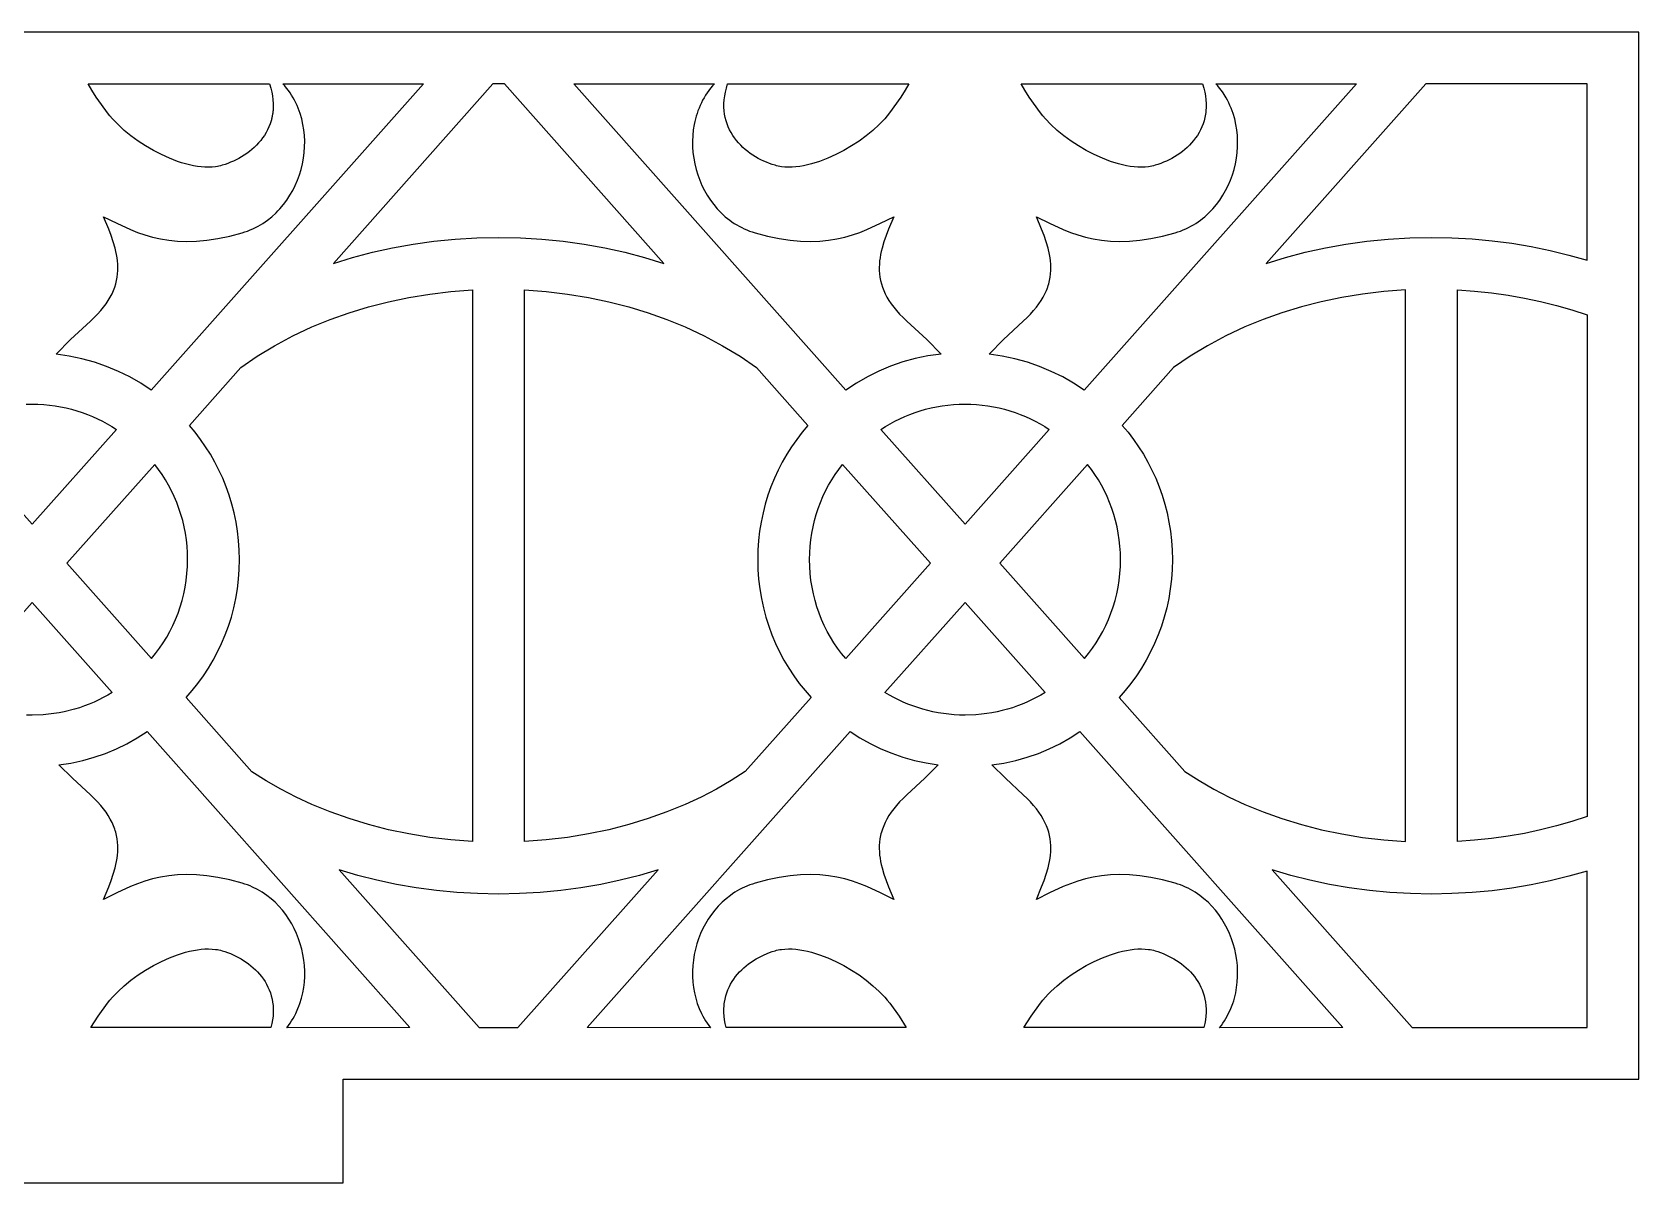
# Model space of a CAD drawing. Extents: x -831 to 1547, y -1426 to -385.
# Drawn here: x -453.31 to -406.81, y -549.92 to -516.62 of the extents above; entities that cross this region are included whole.
import ezdxf

# ---------------------------------------------------------------- set-up
doc = ezdxf.new("R2010")
doc.units = 0
doc.layers.add('CUT', color=18, linetype='CONTINUOUS')

msp = doc.modelspace()

# ---------------------------------------------------------------- linework, layer by layer
at = {"layer": 'CUT'}
for points in [[(-406.807, -516.625), (-499.807, -516.625), (-499.807, -546.924), (-462.307, -546.924), (-462.307, -549.924), (-444.307, -549.924), (-444.307, -546.924), (-406.807, -546.924)], [(-449.858, -526.988), (-450.163, -526.787), (-450.48, -526.604), (-450.81, -526.441), (-451.15, -526.298), (-451.502, -526.176), (-451.863, -526.076), (-452.232, -525.999), (-452.61, -525.944), (-452.195, -525.521), (-451.62, -524.986), (-451.512, -524.885), (-451.413, -524.784), (-451.322, -524.684), (-451.241, -524.585), (-451.167, -524.486), (-451.102, -524.388), (-451.044, -524.291), (-450.994, -524.194), (-450.951, -524.097), (-450.914, -524.001), (-450.885, -523.905), (-450.861, -523.81), (-450.844, -523.715), (-450.832, -523.621), (-450.825, -523.527), (-450.823, -523.433), (-450.826, -523.34), (-450.834, -523.247), (-450.846, -523.154), (-450.861, -523.062), (-450.881, -522.969), (-450.903, -522.877), (-450.956, -522.694), (-451.019, -522.511), (-451.089, -522.329), (-451.241, -521.965), (-450.858, -522.157), (-450.463, -522.337), (-450.258, -522.418), (-450.045, -522.491), (-449.825, -522.554), (-449.594, -522.606), (-449.353, -522.646), (-449.099, -522.671), (-448.83, -522.681), (-448.547, -522.673), (-448.246, -522.645), (-447.928, -522.598), (-447.589, -522.527), (-447.23, -522.433), (-447.149, -522.408), (-447.07, -522.381), (-446.992, -522.35), (-446.916, -522.317), (-446.841, -522.281), (-446.769, -522.243), (-446.698, -522.203), (-446.628, -522.159), (-446.56, -522.114), (-446.494, -522.067), (-446.368, -521.965), (-446.248, -521.855), (-446.191, -521.797), (-446.136, -521.738), (-446.031, -521.614), (-445.934, -521.483), (-445.845, -521.346), (-445.764, -521.205), (-445.691, -521.058), (-445.626, -520.907), (-445.569, -520.753), (-445.521, -520.595), (-445.483, -520.435), (-445.452, -520.274), (-445.431, -520.11), (-445.419, -519.946), (-445.417, -519.782), (-445.423, -519.618), (-445.44, -519.454), (-445.467, -519.293), (-445.503, -519.133), (-445.55, -518.976), (-445.606, -518.821), (-445.639, -518.746), (-445.674, -518.671), (-445.711, -518.597), (-445.752, -518.525), (-445.795, -518.453), (-445.841, -518.383), (-445.889, -518.314), (-445.94, -518.247), (-445.994, -518.181), (-446.051, -518.117), (-441.979, -518.125)], [(-451.68, -518.125), (-446.434, -518.124), (-446.398, -518.243), (-446.37, -518.359), (-446.349, -518.472), (-446.336, -518.583), (-446.329, -518.691), (-446.328, -518.796), (-446.331, -518.847), (-446.331, -518.849), (-446.331, -518.851), (-446.331, -518.852), (-446.331, -518.854), (-446.331, -518.855), (-446.332, -518.857), (-446.332, -518.859), (-446.332, -518.86), (-446.332, -518.862), (-446.332, -518.863), (-446.332, -518.865), (-446.332, -518.867), (-446.332, -518.868), (-446.332, -518.87), (-446.333, -518.871), (-446.333, -518.873), (-446.333, -518.874), (-446.333, -518.876), (-446.333, -518.878), (-446.333, -518.879), (-446.333, -518.881), (-446.333, -518.882), (-446.334, -518.884), (-446.334, -518.886), (-446.334, -518.887), (-446.334, -518.889), (-446.334, -518.89), (-446.334, -518.892), (-446.334, -518.893), (-446.335, -518.895), (-446.335, -518.897), (-446.335, -518.898), (-446.335, -518.904), (-446.336, -518.906), (-446.336, -518.908), (-446.336, -518.909), (-446.336, -518.911), (-446.336, -518.912), (-446.336, -518.914), (-446.337, -518.915), (-446.337, -518.917), (-446.337, -518.919), (-446.337, -518.92), (-446.337, -518.922), (-446.337, -518.923), (-446.34, -518.948), (-446.34, -518.95), (-446.341, -518.951), (-446.341, -518.953), (-446.341, -518.954), (-446.341, -518.956), (-446.341, -518.958), (-446.342, -518.959), (-446.342, -518.961), (-446.342, -518.962), (-446.342, -518.964), (-446.343, -518.965), (-446.343, -518.967), (-446.343, -518.968), (-446.343, -518.97), (-446.343, -518.971), (-446.344, -518.973), (-446.347, -518.998), (-446.355, -519.046), (-446.36, -519.07), (-446.365, -519.094), (-446.371, -519.118), (-446.372, -519.124), (-446.373, -519.125), (-446.373, -519.127), (-446.373, -519.128), (-446.374, -519.129), (-446.374, -519.131), (-446.374, -519.132), (-446.375, -519.134), (-446.375, -519.135), (-446.375, -519.137), (-446.376, -519.138), (-446.376, -519.14), (-446.377, -519.141), (-446.383, -519.164), (-446.389, -519.188), (-446.418, -519.278), (-446.453, -519.366), (-446.491, -519.451), (-446.535, -519.533), (-446.583, -519.612), (-446.635, -519.687), (-446.691, -519.76), (-446.75, -519.83), (-446.813, -519.897), (-446.878, -519.961), (-446.947, -520.021), (-447.017, -520.079), (-447.09, -520.133), (-447.165, -520.184), (-447.242, -520.232), (-447.32, -520.277), (-447.4, -520.319), (-447.48, -520.357), (-447.561, -520.392), (-447.642, -520.424), (-447.724, -520.453), (-447.805, -520.478), (-447.852, -520.49), (-447.898, -520.501), (-447.946, -520.51), (-447.995, -520.518), (-448.095, -520.528), (-448.198, -520.532), (-448.304, -520.53), (-448.412, -520.522), (-448.523, -520.508), (-448.635, -520.49), (-448.749, -520.466), (-448.864, -520.437), (-448.98, -520.403), (-449.098, -520.365), (-449.332, -520.275), (-449.566, -520.17), (-449.797, -520.051), (-450.022, -519.919), (-450.239, -519.777), (-450.446, -519.626), (-450.641, -519.467), (-450.82, -519.302), (-450.982, -519.133), (-451.056, -519.047), (-451.124, -518.961), (-451.3, -518.723), (-451.45, -518.506), (-451.576, -518.307)], [(-435.023, -523.316), (-439.64, -518.125), (-439.972, -518.125), (-444.589, -523.316), (-444.032, -523.144), (-443.46, -522.994), (-442.877, -522.865), (-442.282, -522.758), (-441.677, -522.673), (-441.062, -522.612), (-440.438, -522.575), (-439.807, -522.563), (-439.175, -522.575), (-438.552, -522.612), (-437.937, -522.673), (-437.331, -522.758), (-436.736, -522.865), (-436.152, -522.994), (-435.581, -523.145)], [(-427.002, -525.944), (-427.381, -525.996), (-427.751, -526.071), (-428.112, -526.17), (-428.463, -526.292), (-428.804, -526.436), (-429.133, -526.601), (-429.45, -526.785), (-429.754, -526.988), (-437.633, -518.125), (-433.562, -518.117), (-433.619, -518.181), (-433.672, -518.247), (-433.724, -518.314), (-433.772, -518.383), (-433.818, -518.453), (-433.861, -518.525), (-433.901, -518.597), (-433.939, -518.671), (-433.974, -518.746), (-434.006, -518.821), (-434.036, -518.898), (-434.063, -518.975), (-434.088, -519.054), (-434.11, -519.133), (-434.129, -519.212), (-434.146, -519.293), (-434.173, -519.454), (-434.189, -519.618), (-434.196, -519.782), (-434.194, -519.946), (-434.182, -520.11), (-434.161, -520.273), (-434.13, -520.435), (-434.091, -520.595), (-434.043, -520.753), (-433.987, -520.907), (-433.922, -521.058), (-433.849, -521.205), (-433.768, -521.346), (-433.678, -521.483), (-433.581, -521.614), (-433.477, -521.738), (-433.365, -521.855), (-433.245, -521.965), (-433.118, -522.067), (-433.052, -522.114), (-432.985, -522.159), (-432.915, -522.202), (-432.844, -522.243), (-432.771, -522.281), (-432.697, -522.317), (-432.621, -522.35), (-432.543, -522.381), (-432.464, -522.408), (-432.383, -522.433), (-432.023, -522.527), (-431.685, -522.598), (-431.367, -522.645), (-431.066, -522.673), (-430.782, -522.681), (-430.514, -522.671), (-430.26, -522.646), (-430.018, -522.607), (-429.788, -522.554), (-429.567, -522.491), (-429.355, -522.418), (-429.15, -522.337), (-428.755, -522.157), (-428.371, -521.965), (-428.523, -522.329), (-428.593, -522.511), (-428.656, -522.694), (-428.71, -522.877), (-428.732, -522.969), (-428.751, -523.062), (-428.767, -523.154), (-428.779, -523.247), (-428.786, -523.34), (-428.79, -523.433), (-428.788, -523.527), (-428.781, -523.621), (-428.769, -523.715), (-428.752, -523.81), (-428.728, -523.905), (-428.698, -524.001), (-428.662, -524.097), (-428.619, -524.194), (-428.569, -524.291), (-428.511, -524.388), (-428.446, -524.486), (-428.372, -524.585), (-428.291, -524.684), (-428.2, -524.784), (-428.101, -524.885), (-427.992, -524.986), (-427.417, -525.521)], [(-433.178, -518.124), (-427.932, -518.125), (-428.037, -518.307), (-428.163, -518.506), (-428.489, -518.961), (-428.557, -519.047), (-428.631, -519.133), (-428.793, -519.302), (-428.972, -519.467), (-429.167, -519.626), (-429.374, -519.777), (-429.591, -519.919), (-429.816, -520.051), (-430.047, -520.17), (-430.281, -520.275), (-430.515, -520.365), (-430.748, -520.437), (-430.864, -520.466), (-430.978, -520.49), (-431.09, -520.508), (-431.2, -520.522), (-431.309, -520.53), (-431.414, -520.532), (-431.518, -520.528), (-431.618, -520.518), (-431.666, -520.51), (-431.714, -520.501), (-431.761, -520.49), (-431.807, -520.478), (-431.889, -520.453), (-431.97, -520.424), (-432.052, -520.392), (-432.133, -520.357), (-432.213, -520.319), (-432.292, -520.277), (-432.371, -520.232), (-432.448, -520.184), (-432.522, -520.133), (-432.595, -520.079), (-432.666, -520.021), (-432.735, -519.961), (-432.8, -519.897), (-432.863, -519.83), (-432.922, -519.76), (-432.978, -519.687), (-433.03, -519.612), (-433.078, -519.533), (-433.121, -519.451), (-433.16, -519.366), (-433.195, -519.278), (-433.224, -519.188), (-433.248, -519.094), (-433.266, -518.998), (-433.278, -518.898), (-433.284, -518.796), (-433.284, -518.691), (-433.277, -518.583), (-433.263, -518.472), (-433.243, -518.359), (-433.214, -518.243)], [(-422.859, -526.988), (-423.164, -526.787), (-423.481, -526.604), (-423.811, -526.441), (-424.151, -526.298), (-424.503, -526.176), (-424.864, -526.076), (-425.233, -525.999), (-425.611, -525.944), (-425.197, -525.521), (-424.621, -524.986), (-424.513, -524.885), (-424.414, -524.784), (-424.323, -524.684), (-424.242, -524.585), (-424.168, -524.486), (-424.103, -524.388), (-424.073, -524.339), (-424.046, -524.291), (-423.995, -524.194), (-423.952, -524.097), (-423.933, -524.049), (-423.924, -524.025), (-423.916, -524.001), (-423.9, -523.953), (-423.886, -523.905), (-423.862, -523.81), (-423.845, -523.715), (-423.833, -523.621), (-423.826, -523.527), (-423.824, -523.433), (-423.827, -523.34), (-423.835, -523.247), (-423.847, -523.154), (-423.862, -523.062), (-423.904, -522.877), (-423.958, -522.694), (-424.021, -522.511), (-424.091, -522.329), (-424.243, -521.965), (-423.859, -522.157), (-423.464, -522.337), (-423.259, -522.418), (-423.047, -522.491), (-422.826, -522.554), (-422.595, -522.606), (-422.354, -522.646), (-422.1, -522.671), (-421.832, -522.681), (-421.548, -522.673), (-421.247, -522.645), (-420.929, -522.598), (-420.591, -522.527), (-420.231, -522.433), (-420.15, -522.408), (-420.071, -522.381), (-419.993, -522.35), (-419.917, -522.317), (-419.843, -522.281), (-419.77, -522.243), (-419.699, -522.203), (-419.629, -522.159), (-419.562, -522.114), (-419.496, -522.067), (-419.431, -522.017), (-419.369, -521.965), (-419.308, -521.911), (-419.249, -521.855), (-419.137, -521.738), (-419.032, -521.614), (-418.935, -521.483), (-418.846, -521.346), (-418.765, -521.205), (-418.692, -521.058), (-418.627, -520.907), (-418.571, -520.753), (-418.523, -520.595), (-418.484, -520.435), (-418.453, -520.274), (-418.432, -520.11), (-418.42, -519.946), (-418.418, -519.782), (-418.425, -519.618), (-418.441, -519.454), (-418.468, -519.293), (-418.504, -519.133), (-418.551, -518.976), (-418.607, -518.821), (-418.64, -518.746), (-418.675, -518.671), (-418.713, -518.597), (-418.753, -518.525), (-418.842, -518.383), (-418.89, -518.314), (-418.941, -518.247), (-418.995, -518.181), (-419.052, -518.117), (-414.98, -518.125)], [(-424.682, -518.125), (-419.436, -518.124), (-419.4, -518.243), (-419.371, -518.359), (-419.351, -518.472), (-419.337, -518.583), (-419.33, -518.691), (-419.329, -518.717), (-419.329, -518.744), (-419.329, -518.745), (-419.329, -518.747), (-419.329, -518.749), (-419.329, -518.75), (-419.329, -518.752), (-419.329, -518.754), (-419.329, -518.755), (-419.329, -518.757), (-419.329, -518.758), (-419.329, -518.76), (-419.329, -518.762), (-419.329, -518.763), (-419.329, -518.765), (-419.329, -518.767), (-419.329, -518.768), (-419.329, -518.77), (-419.33, -518.796), (-419.336, -518.898), (-419.336, -518.9), (-419.336, -518.901), (-419.337, -518.903), (-419.336, -518.904), (-419.337, -518.906), (-419.337, -518.908), (-419.337, -518.909), (-419.337, -518.911), (-419.337, -518.912), (-419.337, -518.914), (-419.338, -518.915), (-419.338, -518.917), (-419.338, -518.923), (-419.341, -518.948), (-419.348, -518.998), (-419.366, -519.094), (-419.39, -519.188), (-419.419, -519.278), (-419.454, -519.366), (-419.493, -519.451), (-419.536, -519.533), (-419.584, -519.612), (-419.636, -519.687), (-419.692, -519.76), (-419.751, -519.83), (-419.814, -519.897), (-419.879, -519.961), (-419.948, -520.021), (-420.018, -520.079), (-420.092, -520.133), (-420.167, -520.184), (-420.243, -520.232), (-420.321, -520.277), (-420.401, -520.319), (-420.481, -520.357), (-420.562, -520.392), (-420.644, -520.424), (-420.725, -520.453), (-420.807, -520.478), (-420.853, -520.49), (-420.9, -520.501), (-420.948, -520.51), (-420.996, -520.518), (-421.096, -520.528), (-421.199, -520.532), (-421.305, -520.53), (-421.414, -520.522), (-421.524, -520.508), (-421.636, -520.49), (-421.75, -520.466), (-421.865, -520.437), (-422.099, -520.365), (-422.333, -520.275), (-422.567, -520.17), (-422.798, -520.051), (-423.023, -519.919), (-423.24, -519.777), (-423.447, -519.626), (-423.642, -519.467), (-423.821, -519.302), (-423.983, -519.133), (-424.057, -519.047), (-424.125, -518.961), (-424.451, -518.506), (-424.577, -518.307)], [(-408.306, -523.226), (-408.307, -518.125), (-412.974, -518.125), (-417.591, -523.316), (-417.033, -523.145), (-416.461, -522.994), (-415.878, -522.865), (-415.283, -522.758), (-414.677, -522.673), (-414.062, -522.612), (-413.438, -522.575), (-412.807, -522.563), (-412.216, -522.574), (-411.631, -522.606), (-411.054, -522.66), (-410.485, -522.734), (-409.925, -522.828), (-409.374, -522.942), (-408.835, -523.075)], [(-440.557, -540.044), (-441.185, -539.999), (-441.801, -539.926), (-442.405, -539.828), (-442.997, -539.704), (-443.573, -539.556), (-444.135, -539.384), (-444.68, -539.189), (-445.207, -538.973), (-445.666, -538.76), (-446.108, -538.531), (-446.534, -538.286), (-446.943, -538.026), (-448.85, -535.88), (-448.673, -535.679), (-448.506, -535.47), (-448.349, -535.253), (-448.202, -535.029), (-448.064, -534.798), (-447.937, -534.56), (-447.821, -534.316), (-447.716, -534.066), (-447.622, -533.811), (-447.54, -533.55), (-447.47, -533.284), (-447.411, -533.013), (-447.366, -532.738), (-447.333, -532.458), (-447.312, -532.175), (-447.306, -531.889), (-447.312, -531.612), (-447.331, -531.338), (-447.362, -531.068), (-447.405, -530.801), (-447.459, -530.539), (-447.525, -530.281), (-447.602, -530.028), (-447.69, -529.779), (-447.789, -529.536), (-447.898, -529.299), (-448.017, -529.067), (-448.146, -528.842), (-448.285, -528.622), (-448.433, -528.41), (-448.59, -528.204), (-448.756, -528.006), (-447.27, -526.331), (-446.792, -526.004), (-446.288, -525.698), (-445.759, -525.415), (-445.207, -525.156), (-444.68, -524.94), (-444.135, -524.745), (-443.573, -524.573), (-442.996, -524.425), (-442.405, -524.301), (-441.801, -524.203), (-441.185, -524.13), (-440.557, -524.085)], [(-439.057, -540.044), (-439.057, -524.085), (-438.429, -524.13), (-437.813, -524.203), (-437.208, -524.301), (-436.617, -524.425), (-436.041, -524.573), (-435.479, -524.745), (-434.934, -524.94), (-434.406, -525.156), (-433.854, -525.416), (-433.324, -525.699), (-432.819, -526.005), (-432.34, -526.333), (-430.856, -528.006), (-431.023, -528.204), (-431.18, -528.41), (-431.328, -528.622), (-431.467, -528.842), (-431.596, -529.067), (-431.715, -529.299), (-431.824, -529.536), (-431.923, -529.779), (-432.01, -530.028), (-432.088, -530.281), (-432.154, -530.539), (-432.208, -530.801), (-432.251, -531.068), (-432.282, -531.338), (-432.301, -531.612), (-432.307, -531.889), (-432.3, -532.175), (-432.28, -532.458), (-432.247, -532.738), (-432.201, -533.013), (-432.143, -533.284), (-432.073, -533.55), (-431.99, -533.811), (-431.896, -534.066), (-431.792, -534.316), (-431.675, -534.56), (-431.548, -534.798), (-431.411, -535.029), (-431.264, -535.253), (-431.106, -535.47), (-430.939, -535.679), (-430.763, -535.88), (-432.668, -538.024), (-433.077, -538.285), (-433.504, -538.53), (-433.947, -538.76), (-434.406, -538.973), (-434.934, -539.189), (-435.479, -539.384), (-436.04, -539.556), (-436.617, -539.704), (-437.208, -539.828), (-437.813, -539.926), (-438.429, -539.999)], [(-413.557, -540.044), (-413.557, -524.085), (-414.185, -524.13), (-414.801, -524.203), (-415.405, -524.301), (-415.997, -524.425), (-416.573, -524.573), (-417.135, -524.745), (-417.68, -524.94), (-418.207, -525.156), (-418.76, -525.416), (-419.29, -525.699), (-419.795, -526.005), (-420.273, -526.333), (-421.757, -528.006), (-421.591, -528.204), (-421.434, -528.41), (-421.286, -528.622), (-421.147, -528.842), (-421.018, -529.067), (-420.899, -529.299), (-420.79, -529.536), (-420.691, -529.779), (-420.603, -530.028), (-420.526, -530.281), (-420.46, -530.539), (-420.406, -530.801), (-420.363, -531.068), (-420.332, -531.338), (-420.313, -531.612), (-420.307, -531.889), (-420.314, -532.175), (-420.334, -532.458), (-420.367, -532.738), (-420.413, -533.013), (-420.471, -533.284), (-420.541, -533.55), (-420.623, -533.811), (-420.717, -534.066), (-420.822, -534.316), (-420.938, -534.56), (-421.065, -534.798), (-421.203, -535.029), (-421.35, -535.253), (-421.507, -535.47), (-421.674, -535.679), (-421.851, -535.88), (-419.946, -538.024), (-419.536, -538.285), (-419.11, -538.53), (-418.667, -538.76), (-418.207, -538.973), (-417.68, -539.189), (-417.135, -539.384), (-416.573, -539.556), (-415.996, -539.704), (-415.405, -539.828), (-414.801, -539.926), (-414.185, -539.999)], [(-412.057, -524.084), (-411.561, -524.118), (-411.071, -524.169), (-410.589, -524.236), (-410.115, -524.319), (-409.649, -524.418), (-409.192, -524.532), (-408.744, -524.66), (-408.306, -524.804), (-408.306, -539.325), (-408.744, -539.468), (-409.192, -539.597), (-409.649, -539.711), (-410.115, -539.81), (-410.589, -539.893), (-411.071, -539.96), (-411.56, -540.011), (-412.057, -540.045)], [(-428.746, -528.123), (-428.614, -528.037), (-428.478, -527.957), (-428.339, -527.881), (-428.198, -527.811), (-428.053, -527.745), (-427.905, -527.685), (-427.755, -527.63), (-427.603, -527.58), (-427.448, -527.536), (-427.291, -527.498), (-427.132, -527.465), (-426.97, -527.438), (-426.807, -527.416), (-426.642, -527.401), (-426.475, -527.392), (-426.307, -527.389), (-426.139, -527.392), (-425.972, -527.401), (-425.807, -527.416), (-425.644, -527.438), (-425.482, -527.465), (-425.323, -527.498), (-425.166, -527.536), (-425.011, -527.58), (-424.858, -527.63), (-424.708, -527.685), (-424.561, -527.745), (-424.416, -527.811), (-424.275, -527.881), (-424.136, -527.957), (-424, -528.037), (-423.868, -528.123), (-426.307, -530.867)], [(-449.759, -529.134), (-452.302, -531.996), (-449.852, -534.752), (-449.732, -534.605), (-449.619, -534.452), (-449.512, -534.295), (-449.412, -534.133), (-449.318, -533.966), (-449.232, -533.795), (-449.154, -533.62), (-449.083, -533.44), (-449.019, -533.257), (-448.964, -533.071), (-448.916, -532.881), (-448.877, -532.688), (-448.846, -532.492), (-448.824, -532.293), (-448.81, -532.092), (-448.806, -531.889), (-448.81, -531.695), (-448.822, -531.503), (-448.842, -531.313), (-448.87, -531.126), (-448.906, -530.942), (-448.949, -530.76), (-449, -530.581), (-449.058, -530.406), (-449.122, -530.233), (-449.194, -530.064), (-449.272, -529.899), (-449.357, -529.738), (-449.448, -529.581), (-449.546, -529.427), (-449.649, -529.278)], [(-429.761, -534.752), (-429.881, -534.605), (-429.994, -534.452), (-430.101, -534.295), (-430.201, -534.133), (-430.294, -533.966), (-430.38, -533.795), (-430.459, -533.62), (-430.53, -533.44), (-430.594, -533.257), (-430.649, -533.071), (-430.697, -532.881), (-430.736, -532.688), (-430.766, -532.492), (-430.789, -532.293), (-430.802, -532.092), (-430.807, -531.889), (-430.802, -531.695), (-430.79, -531.503), (-430.77, -531.313), (-430.742, -531.126), (-430.706, -530.942), (-430.663, -530.76), (-430.613, -530.581), (-430.555, -530.406), (-430.49, -530.233), (-430.419, -530.064), (-430.341, -529.899), (-430.256, -529.738), (-430.164, -529.581), (-430.067, -529.427), (-429.963, -529.278), (-429.854, -529.134), (-427.31, -531.996)], [(-422.76, -529.134), (-425.303, -531.996), (-422.853, -534.752), (-422.733, -534.605), (-422.62, -534.452), (-422.513, -534.295), (-422.413, -534.133), (-422.319, -533.966), (-422.234, -533.795), (-422.155, -533.62), (-422.084, -533.44), (-422.02, -533.257), (-421.965, -533.071), (-421.917, -532.881), (-421.878, -532.688), (-421.847, -532.492), (-421.825, -532.293), (-421.812, -532.092), (-421.807, -531.889), (-421.811, -531.695), (-421.823, -531.503), (-421.844, -531.313), (-421.872, -531.126), (-421.907, -530.942), (-421.951, -530.76), (-422.001, -530.581), (-422.059, -530.406), (-422.123, -530.233), (-422.195, -530.064), (-422.273, -529.899), (-422.358, -529.738), (-422.449, -529.581), (-422.547, -529.427), (-422.65, -529.278)], [(-423.99, -535.731), (-424.117, -535.808), (-424.248, -535.88), (-424.38, -535.948), (-424.516, -536.012), (-424.654, -536.07), (-424.794, -536.124), (-424.937, -536.174), (-425.082, -536.218), (-425.229, -536.257), (-425.377, -536.292), (-425.528, -536.321), (-425.681, -536.345), (-425.835, -536.364), (-425.991, -536.378), (-426.307, -536.389), (-426.466, -536.386), (-426.623, -536.378), (-426.779, -536.364), (-426.933, -536.345), (-427.085, -536.321), (-427.236, -536.292), (-427.385, -536.257), (-427.532, -536.218), (-427.82, -536.124), (-427.96, -536.07), (-428.098, -536.012), (-428.233, -535.948), (-428.366, -535.88), (-428.496, -535.808), (-428.624, -535.731), (-426.307, -533.125)], [(-452.53, -537.827), (-452.182, -537.775), (-451.841, -537.702), (-451.508, -537.609), (-451.183, -537.497), (-450.867, -537.365), (-450.561, -537.216), (-450.265, -537.049), (-449.981, -536.865), (-442.372, -545.424), (-445.938, -545.437), (-445.889, -545.372), (-445.842, -545.305), (-445.798, -545.237), (-445.756, -545.168), (-445.716, -545.098), (-445.679, -545.027), (-445.613, -544.881), (-445.584, -544.807), (-445.557, -544.732), (-445.51, -544.581), (-445.473, -544.426), (-445.445, -544.27), (-445.427, -544.112), (-445.417, -543.954), (-445.417, -543.794), (-445.426, -543.635), (-445.443, -543.477), (-445.468, -543.319), (-445.502, -543.164), (-445.545, -543.01), (-445.595, -542.859), (-445.653, -542.711), (-445.72, -542.567), (-445.794, -542.426), (-445.875, -542.291), (-445.964, -542.161), (-446.06, -542.036), (-446.164, -541.917), (-446.274, -541.805), (-446.391, -541.701), (-446.515, -541.604), (-446.579, -541.558), (-446.646, -541.515), (-446.782, -541.435), (-446.926, -541.364), (-447, -541.332), (-447.075, -541.303), (-447.152, -541.276), (-447.23, -541.252), (-447.589, -541.158), (-447.928, -541.088), (-448.246, -541.04), (-448.547, -541.013), (-448.83, -541.005), (-449.099, -541.014), (-449.353, -541.04), (-449.594, -541.079), (-449.825, -541.131), (-450.045, -541.195), (-450.257, -541.268), (-450.463, -541.349), (-450.858, -541.528), (-451.241, -541.721), (-451.089, -541.357), (-451.019, -541.175), (-450.956, -540.992), (-450.903, -540.808), (-450.881, -540.716), (-450.861, -540.624), (-450.846, -540.532), (-450.834, -540.439), (-450.826, -540.346), (-450.823, -540.252), (-450.825, -540.159), (-450.832, -540.065), (-450.843, -539.97), (-450.861, -539.875), (-450.885, -539.78), (-450.899, -539.732), (-450.914, -539.685), (-450.951, -539.589), (-450.994, -539.492), (-451.044, -539.395), (-451.102, -539.297), (-451.167, -539.199), (-451.24, -539.1), (-451.322, -539.001), (-451.413, -538.901), (-451.512, -538.801), (-451.62, -538.7), (-452.14, -538.218)], [(-429.632, -536.865), (-429.348, -537.048), (-429.052, -537.213), (-428.746, -537.362), (-428.43, -537.493), (-428.105, -537.605), (-427.771, -537.698), (-427.43, -537.772), (-427.082, -537.827), (-427.472, -538.218), (-427.992, -538.7), (-428.101, -538.801), (-428.2, -538.901), (-428.29, -539.001), (-428.372, -539.1), (-428.445, -539.199), (-428.511, -539.297), (-428.568, -539.395), (-428.619, -539.492), (-428.662, -539.589), (-428.698, -539.685), (-428.728, -539.78), (-428.74, -539.828), (-428.751, -539.875), (-428.769, -539.97), (-428.781, -540.065), (-428.788, -540.159), (-428.789, -540.252), (-428.786, -540.346), (-428.779, -540.439), (-428.767, -540.532), (-428.751, -540.624), (-428.732, -540.716), (-428.71, -540.808), (-428.656, -540.992), (-428.593, -541.175), (-428.523, -541.357), (-428.371, -541.721), (-428.755, -541.528), (-429.15, -541.349), (-429.355, -541.268), (-429.567, -541.195), (-429.788, -541.131), (-430.018, -541.079), (-430.26, -541.04), (-430.514, -541.014), (-430.782, -541.005), (-431.066, -541.013), (-431.366, -541.04), (-431.685, -541.088), (-432.023, -541.158), (-432.383, -541.252), (-432.461, -541.276), (-432.538, -541.303), (-432.687, -541.364), (-432.759, -541.398), (-432.83, -541.435), (-432.899, -541.474), (-432.967, -541.515), (-433.033, -541.558), (-433.098, -541.604), (-433.221, -541.701), (-433.339, -541.805), (-433.449, -541.917), (-433.552, -542.036), (-433.649, -542.161), (-433.737, -542.291), (-433.819, -542.426), (-433.893, -542.567), (-433.959, -542.711), (-434.017, -542.859), (-434.068, -543.01), (-434.11, -543.164), (-434.144, -543.319), (-434.17, -543.477), (-434.187, -543.635), (-434.196, -543.794), (-434.195, -543.954), (-434.186, -544.112), (-434.167, -544.27), (-434.139, -544.426), (-434.102, -544.581), (-434.056, -544.732), (-433.999, -544.881), (-433.933, -545.027), (-433.896, -545.098), (-433.857, -545.168), (-433.815, -545.237), (-433.771, -545.305), (-433.724, -545.372), (-433.674, -545.437), (-437.24, -545.424)], [(-425.531, -537.827), (-425.183, -537.775), (-424.842, -537.702), (-424.509, -537.609), (-424.184, -537.497), (-423.868, -537.365), (-423.562, -537.216), (-423.266, -537.049), (-422.982, -536.865), (-415.374, -545.424), (-418.94, -545.437), (-418.89, -545.372), (-418.843, -545.305), (-418.798, -545.237), (-418.757, -545.168), (-418.681, -545.027), (-418.615, -544.881), (-418.558, -544.732), (-418.533, -544.657), (-418.511, -544.581), (-418.492, -544.504), (-418.474, -544.426), (-418.459, -544.348), (-418.447, -544.27), (-418.428, -544.112), (-418.419, -543.954), (-418.418, -543.794), (-418.427, -543.635), (-418.444, -543.477), (-418.469, -543.319), (-418.503, -543.164), (-418.546, -543.01), (-418.596, -542.859), (-418.655, -542.711), (-418.721, -542.567), (-418.795, -542.426), (-418.876, -542.291), (-418.965, -542.161), (-419.061, -542.036), (-419.165, -541.917), (-419.275, -541.805), (-419.392, -541.701), (-419.516, -541.604), (-419.581, -541.558), (-419.647, -541.515), (-419.714, -541.474), (-419.783, -541.435), (-419.854, -541.398), (-419.927, -541.364), (-420, -541.332), (-420.076, -541.303), (-420.153, -541.276), (-420.231, -541.252), (-420.59, -541.158), (-420.929, -541.088), (-421.247, -541.04), (-421.548, -541.013), (-421.831, -541.005), (-422.1, -541.014), (-422.354, -541.04), (-422.595, -541.079), (-422.826, -541.131), (-423.046, -541.195), (-423.259, -541.268), (-423.464, -541.349), (-423.859, -541.528), (-424.242, -541.721), (-424.09, -541.357), (-424.021, -541.175), (-423.958, -540.992), (-423.904, -540.808), (-423.882, -540.716), (-423.862, -540.624), (-423.847, -540.532), (-423.835, -540.439), (-423.827, -540.346), (-423.824, -540.252), (-423.826, -540.159), (-423.832, -540.065), (-423.844, -539.97), (-423.862, -539.875), (-423.886, -539.78), (-423.916, -539.685), (-423.952, -539.589), (-423.995, -539.492), (-424.045, -539.395), (-424.103, -539.297), (-424.168, -539.199), (-424.242, -539.1), (-424.323, -539.001), (-424.414, -538.901), (-424.513, -538.801), (-424.621, -538.7), (-425.141, -538.218)], [(-444.419, -540.868), (-440.365, -545.424), (-439.247, -545.424), (-435.193, -540.867), (-435.733, -541.027), (-436.286, -541.166), (-436.849, -541.286), (-437.423, -541.385), (-438.007, -541.464), (-438.599, -541.52), (-439.199, -541.555), (-439.807, -541.566), (-440.414, -541.555), (-441.014, -541.52), (-441.606, -541.464), (-442.19, -541.386), (-442.763, -541.286), (-443.327, -541.167), (-443.879, -541.027)], [(-417.421, -540.867), (-413.367, -545.424), (-408.307, -545.424), (-408.306, -540.903), (-408.835, -541.054), (-409.374, -541.187), (-409.925, -541.301), (-410.485, -541.395), (-411.053, -541.469), (-411.631, -541.523), (-412.215, -541.555), (-412.807, -541.566), (-413.414, -541.555), (-414.015, -541.52), (-414.607, -541.464), (-415.19, -541.385), (-415.764, -541.286), (-416.328, -541.166), (-416.88, -541.027)], [(-446.394, -545.427), (-451.603, -545.424), (-451.396, -545.1), (-451.124, -544.725), (-451.056, -544.639), (-450.982, -544.553), (-450.82, -544.384), (-450.64, -544.219), (-450.446, -544.06), (-450.239, -543.909), (-450.022, -543.766), (-449.797, -543.635), (-449.566, -543.515), (-449.332, -543.41), (-449.097, -543.321), (-448.864, -543.249), (-448.749, -543.22), (-448.635, -543.196), (-448.523, -543.177), (-448.412, -543.164), (-448.304, -543.156), (-448.198, -543.154), (-448.095, -543.158), (-447.995, -543.168), (-447.946, -543.175), (-447.898, -543.184), (-447.851, -543.195), (-447.805, -543.208), (-447.727, -543.232), (-447.648, -543.259), (-447.569, -543.29), (-447.491, -543.323), (-447.414, -543.36), (-447.337, -543.4), (-447.261, -543.442), (-447.187, -543.488), (-447.114, -543.536), (-447.043, -543.587), (-446.974, -543.642), (-446.907, -543.699), (-446.843, -543.759), (-446.781, -543.822), (-446.722, -543.888), (-446.666, -543.956), (-446.614, -544.028), (-446.565, -544.102), (-446.52, -544.179), (-446.48, -544.259), (-446.443, -544.342), (-446.411, -544.427), (-446.384, -544.515), (-446.362, -544.606), (-446.345, -544.699), (-446.334, -544.795), (-446.328, -544.894), (-446.329, -544.995), (-446.335, -545.099), (-446.348, -545.206), (-446.368, -545.315)], [(-428.01, -545.424), (-433.219, -545.427), (-433.245, -545.315), (-433.264, -545.206), (-433.277, -545.099), (-433.284, -544.995), (-433.285, -544.944), (-433.284, -544.894), (-433.279, -544.795), (-433.276, -544.771), (-433.274, -544.747), (-433.267, -544.699), (-433.25, -544.606), (-433.228, -544.515), (-433.201, -544.427), (-433.169, -544.342), (-433.133, -544.259), (-433.123, -544.239), (-433.123, -544.238), (-433.122, -544.236), (-433.121, -544.235), (-433.121, -544.234), (-433.12, -544.233), (-433.119, -544.231), (-433.119, -544.23), (-433.118, -544.229), (-433.118, -544.227), (-433.117, -544.226), (-433.116, -544.225), (-433.116, -544.224), (-433.115, -544.223), (-433.115, -544.221), (-433.114, -544.22), (-433.113, -544.219), (-433.092, -544.179), (-433.047, -544.102), (-432.999, -544.028), (-432.947, -543.956), (-432.891, -543.888), (-432.832, -543.822), (-432.77, -543.759), (-432.706, -543.699), (-432.639, -543.642), (-432.57, -543.587), (-432.499, -543.536), (-432.426, -543.488), (-432.351, -543.442), (-432.276, -543.4), (-432.121, -543.323), (-431.964, -543.259), (-431.886, -543.232), (-431.807, -543.208), (-431.761, -543.195), (-431.714, -543.184), (-431.666, -543.175), (-431.617, -543.168), (-431.518, -543.158), (-431.414, -543.154), (-431.308, -543.156), (-431.2, -543.164), (-431.09, -543.177), (-430.977, -543.196), (-430.864, -543.22), (-430.748, -543.249), (-430.632, -543.283), (-430.515, -543.321), (-430.281, -543.41), (-430.047, -543.515), (-429.816, -543.635), (-429.591, -543.766), (-429.374, -543.909), (-429.167, -544.06), (-428.972, -544.219), (-428.793, -544.384), (-428.631, -544.553), (-428.557, -544.639), (-428.488, -544.725), (-428.216, -545.1)], [(-419.395, -545.427), (-424.604, -545.424), (-424.397, -545.1), (-424.125, -544.725), (-424.057, -544.639), (-423.983, -544.553), (-423.904, -544.468), (-423.821, -544.384), (-423.642, -544.219), (-423.447, -544.06), (-423.24, -543.909), (-423.023, -543.766), (-422.798, -543.635), (-422.567, -543.515), (-422.333, -543.41), (-422.099, -543.321), (-421.865, -543.249), (-421.75, -543.22), (-421.636, -543.196), (-421.524, -543.177), (-421.413, -543.164), (-421.305, -543.156), (-421.199, -543.154), (-421.096, -543.158), (-420.996, -543.168), (-420.947, -543.175), (-420.9, -543.184), (-420.853, -543.195), (-420.807, -543.208), (-420.728, -543.232), (-420.649, -543.259), (-420.571, -543.29), (-420.493, -543.323), (-420.415, -543.36), (-420.338, -543.4), (-420.262, -543.442), (-420.188, -543.488), (-420.115, -543.536), (-420.044, -543.587), (-419.975, -543.642), (-419.908, -543.699), (-419.844, -543.759), (-419.782, -543.822), (-419.723, -543.888), (-419.667, -543.956), (-419.615, -544.028), (-419.566, -544.102), (-419.521, -544.179), (-419.481, -544.259), (-419.444, -544.342), (-419.412, -544.427), (-419.385, -544.515), (-419.374, -544.56), (-419.363, -544.606), (-419.346, -544.699), (-419.335, -544.795), (-419.33, -544.894), (-419.33, -544.995), (-419.336, -545.099), (-419.349, -545.206), (-419.369, -545.315)]]:
    msp.add_lwpolyline(points, close=True, dxfattribs=at)
for points in [[(-453.474, -527.392), (-453.306, -527.389), (-453.137, -527.392), (-452.97, -527.401), (-452.806, -527.416), (-452.642, -527.438), (-452.481, -527.465), (-452.322, -527.498), (-452.165, -527.536), (-452.01, -527.58), (-451.857, -527.63), (-451.707, -527.685), (-451.56, -527.745), (-451.415, -527.811), (-451.273, -527.881), (-451.135, -527.957), (-450.999, -528.037), (-450.867, -528.123), (-453.306, -530.867), (-455.745, -528.123)], [(-455.623, -535.731), (-453.306, -533.125), (-450.989, -535.731), (-451.116, -535.808), (-451.247, -535.88), (-451.379, -535.948), (-451.515, -536.012), (-451.653, -536.07), (-451.793, -536.124), (-451.936, -536.174), (-452.08, -536.218), (-452.376, -536.292), (-452.527, -536.321), (-452.68, -536.345), (-452.834, -536.364), (-452.99, -536.378), (-453.306, -536.389), (-453.465, -536.386)]]:
    msp.add_lwpolyline(points, dxfattribs=at)

doc.saveas('drawing.dxf')
